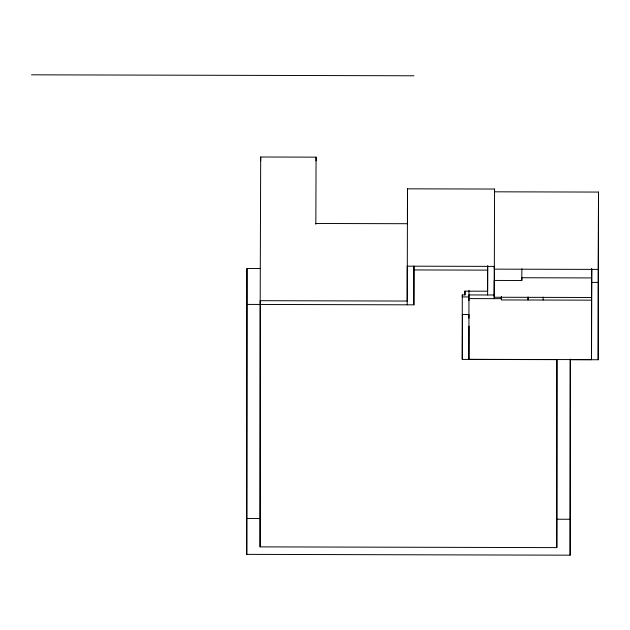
<?xml version="1.0" encoding="UTF-8"?>
<svg xmlns="http://www.w3.org/2000/svg" width="630" height="630" viewBox="0 0 630 630"><rect width="100%" height="100%" fill="white"/><g stroke="black" fill="none" stroke-linecap="round" stroke-linejoin="round"><path stroke-width="0.94" d="M570.323 359.132L570.134 555.18L246.755 554.369L246.976 268.49L260.308 268.53M246.755 554.369L246.976 268.49M556.975 359.738L556.81 547.62L260.08 546.872L260.182 300.683L407.208 301.053L407.224 266.167L494.29 266.388L494.29 269.144L598.232 269.404L598.193 359.754L570.213 359.683L570.134 555.18M260.277 304.416L260.08 546.872M260.678 160.776L260.686 157.004L316.063 157.146L316.063 160.91M598.193 359.754L598.5 192.071L494.558 191.811L494.558 189.047L407.492 188.835L407.484 223.713L315.835 223.485M246.858 304.416L413.871 304.833L413.902 266.033M556.81 547.62L556.881 359.643L462.27 359.407L462.294 294.911L464.964 294.919L464.972 291.005M464.964 294.919L464.964 291.155L487.612 291.21L487.636 266.214M591.806 268.884L591.523 359.635L468.917 359.328L468.956 296.935L462.294 296.919L462.302 294.958M468.956 296.187L468.956 294.927L494.274 294.998M591.578 269.12L591.538 297.494L494.259 297.25L494.266 280.437L521.805 280.5L521.853 268.774M501.37 297.006L501.37 299.935L591.546 300.156L591.523 359.635M521.805 280.5L521.813 277.743L591.546 277.917M528.027 297.171L528.027 299.998L528.034 297.069M260.182 304.447L260.686 157.004M315.843 224.319L316.063 157.146M407.208 304.818L407.492 188.835M413.871 304.833L414.005 266.655M462.27 359.407L462.428 314.378M468.94 318.174L468.948 314.504L462.286 314.488M468.94 300.605L468.98 290.312M468.917 359.328L469.035 326.151M487.612 294.974L487.707 265.758M494.259 297.25L494.558 189.047M494.266 298.659L494.377 266.608M501.378 296.722L501.37 298.675L468.948 298.596M543.123 300.037L543.139 297.108M591.546 300.156L591.649 268.931M598.232 269.404L598.5 192.071M31.5 74.82L413.965 75.781M413.886 269.947L487.628 270.128M591.712 282.398L598.461 282.413M246.881 518.451L260.639 518.482M556.495 519.222L570.252 519.262"/></g></svg>
